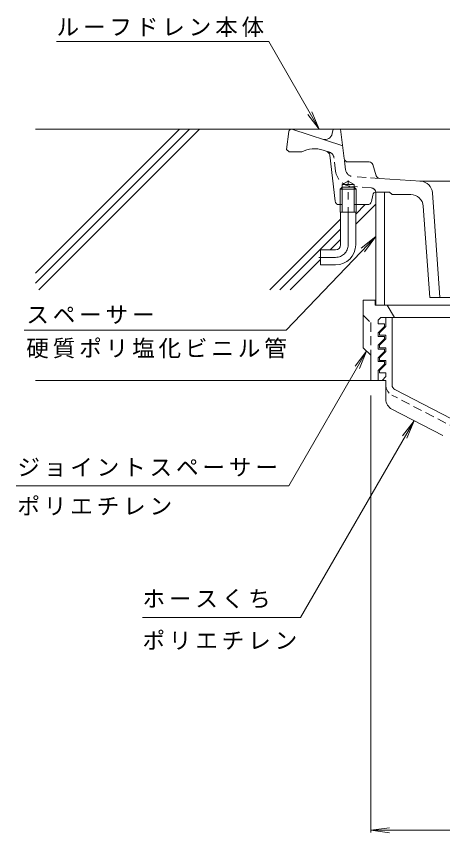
# Model space of a CAD drawing. Units: millimetres, scale not verified. Extents: x -397 to 456, y -402 to 353.
# Drawn here: x -397.3 to -227.5, y -96.6 to 228.5 of the extents above; entities that cross this region are included whole.
import ezdxf

# ---------------------------------------------------------------- set-up
doc = ezdxf.new("R2010")
doc.units = ezdxf.units.MM
doc.header["$LTSCALE"] = 3
doc.linetypes.add('CHAIN1', pattern=[8, 5, -1, 1, -1])
doc.linetypes.add('DASHED1', pattern=[1.8, 1.2, -0.6])
for name, color, linetype, lineweight in [('0-0_通り芯', 3, 'Continuous', 9), ('0-1_躯体', 6, 'Continuous', 9), ('0-2_仕上', 2, 'Continuous', 9), ('0-3_建具', 4, 'Continuous', 9), ('0-5_寸法', 7, 'Continuous', 9), ('0-8', 7, 'Continuous', 9), ('3-4', 7, 'Continuous', 9), ('3-5', 7, 'Continuous', 9)]:
    doc.layers.add(name, color=color, linetype=linetype, lineweight=lineweight)
doc.styles.add('ＭＳ ゴシック', font='')
doc.styles.get('ＭＳ ゴシック').set_extended_font_data('MS Gothic')

msp = doc.modelspace()

# ---------------------------------------------------------------- linework, layer by layer
at = {"layer": '0-0_通り芯'}
for p, q in [((-288.783, 182.65), (-289.674, 175.526)), ((-106.557, 183.526), (-287.791, 183.526)), ((-267.364, 176.926), (-287.674, 183.526)), ((-271.516, 181.802), (-271.174, 183.526)), ((-266.74, 171.843), (-268.174, 183.526)), ((-288.674, 174.526), (-289.674, 175.526)), ((-288.674, 174.526), (-283.674, 174.526)), ((-273.89, 174.841), (-275.154, 175.252)), ((-270.332, 154.848), (-272.522, 173.176)), ((-256.781, 170.526), (-265.251, 170.526)), ((-255.348, 169.468), (-253.977, 165.027)), ((-267.534, 161.526), (-265.174, 162.888)), ((-262.814, 161.526), (-265.174, 162.888)), ((-236.279, 162.828), (-252.648, 163.973)), ((-157.72, 162.84), (-236.628, 162.84)), ((-267.534, 160.526), (-268.349, 159.726)), ((-261.999, 159.726), (-268.349, 159.726)), ((-268.349, 150.526), (-268.349, 159.726)), ((-267.534, 150.526), (-267.534, 161.526)), ((-262.814, 161.526), (-267.534, 161.526)), ((-262.814, 160.526), (-267.534, 160.526)), ((-262.814, 150.526), (-262.814, 161.526)), ((-261.999, 159.726), (-262.814, 160.526)), ((-261.999, 150.526), (-261.999, 159.726)), ((-255.415, 157.32), (-255.933, 154.731)), ((-253.944, 158.526), (-248.674, 158.526)), ((-247.674, 157.526), (-248.674, 158.526)), ((-240.258, 157.526), (-247.674, 157.526)), ((-231.64, 158.197), (-228.664, 116.526)), ((-268.843, 153.526), (-267.534, 153.526)), ((-262.814, 153.526), (-257.404, 153.526)), ((-235.271, 152.882), (-232.674, 116.526)), ((-261.999, 150.526), (-268.349, 150.526)), ((-268.174, 137.526), (-268.174, 150.526)), ((-262.174, 137.526), (-262.174, 150.526)), ((-276.174, 135.526), (-276.174, 129.526)), ((-270.174, 135.526), (-276.174, 135.526)), ((-270.174, 129.526), (-276.174, 129.526)), ((-232.674, 116.526), (-161.674, 116.526))]:
    msp.add_line(p, q, dxfattribs=at)
at = {"layer": '0-0_通り芯', "linetype": 'DASHED1'}
for p, q in [((-272.841, 174.5), (-273.89, 174.841)), ((-270.158, 166.866), (-270.79, 172.013)), ((-266.188, 167.353), (-266.74, 171.843)), ((-252.648, 163.973), (-263.42, 164.726)), ((-256.008, 160.198), (-263.699, 160.736))]:
    msp.add_line(p, q, dxfattribs=at)
at = {"layer": '0-0_通り芯', "linetype": 'CHAIN1'}
for p, q in [((-265.174, 137.526), (-265.174, 163.081)), ((-270.174, 132.526), (-276.891, 132.526))]:
    msp.add_line(p, q, dxfattribs=at)
at = {"layer": '0-0_通り芯'}
for centre, radius, start, end in [((-287.791, 182.526), 1, 90, 172.87494), ((-274.459, 182.386), 3, 252.00015, 348.7693), ((-278.553, 164.79), 11, 71.99998, 117.74339), ((-274.508, 172.939), 2, 6.8147, 71.99948), ((-265.251, 172.026), 1.5, 186.99963, 270), ((-256.781, 169.026), 1.5, 17.14995, 90), ((-252.544, 165.469), 1.5, 197.15036, 266.00014), ((-236.628, 157.84), 5, 4.08522, 86.00002), ((-253.944, 157.026), 1.5, 90, 168.68979), ((-240.258, 152.526), 5, 4.08568, 90), ((-268.843, 155.026), 1.5, 186.81395, 270), ((-257.404, 155.026), 1.5, 270, 348.68979), ((-270.174, 137.526), 2, 270, 0), ((-270.174, 137.526), 8, 270, 0)]:
    msp.add_arc(centre, radius, start, end, dxfattribs=at)
at = {"layer": '0-0_通り芯', "linetype": 'DASHED1'}
for centre, radius, start, end in [((-273.768, 171.647), 3, 7.00043, 72.00015), ((-263.21, 167.719), 7, 186.99973, 266.00018), ((-263.211, 167.719), 3, 186.99973, 266.00018), ((-256.148, 158.203), 2, 8.78, 85.99968)]:
    msp.add_arc(centre, radius, start, end, dxfattribs=at)
at = {"layer": '0-0_通り芯', "linetype": 'CHAIN1'}
msp.add_arc((-270.174, 137.526), 5, 270, 0, dxfattribs=at)
at = {"layer": '0-1_躯体'}
for p, q in [((-259.174, 115.526), (-259.174, 96.526)), ((-254.174, 115.526), (-259.174, 115.526)), ((-254.424, 115.526), (-254.424, 113.526)), ((-139.924, 113.526), (-254.424, 113.526)), ((-249.674, 113.526), (-246.674, 108.526)), ((-253.174, 107.526), (-252.174, 108.526)), ((-253.174, 106.026), (-253.174, 107.526)), ((-143.674, 108.526), (-252.174, 108.526)), ((-253.174, 102.526), (-250.674, 105.026)), ((-253.174, 102.526), (-253.174, 101.026)), ((-253.174, 97.526), (-250.674, 100.026)), ((-253.174, 97.526), (-253.174, 96.026)), ((-259.174, 96.526), (-256.174, 93.526)), ((-253.174, 96.026), (-250.674, 96.026)), ((-253.174, 92.526), (-250.674, 95.026)), ((-250.674, 96.026), (-250.674, 95.026)), ((-256.174, 93.526), (-256.174, 83.526)), ((-253.174, 92.526), (-253.174, 91.026)), ((-253.174, 87.526), (-250.674, 90.026)), ((-253.174, 87.526), (-253.174, 83.526)), ((-251.515, 83.526), (-256.174, 83.526))]:
    msp.add_line(p, q, dxfattribs=at)
at = {"layer": '0-1_躯体', "linetype": 'DASHED1'}
for p, q in [((-259.174, 109.526), (-256.174, 106.526)), ((-256.174, 106.526), (-256.174, 93.526))]:
    msp.add_line(p, q, dxfattribs=at)
at = {"layer": '0-1_躯体'}
for points in [[(-253.174, 106.026), (-250.674, 106.026), (-250.674, 105.026)], [(-253.174, 101.026), (-250.674, 101.026), (-250.674, 100.026)], [(-253.174, 91.026), (-250.674, 91.026), (-250.674, 90.026)]]:
    msp.add_lwpolyline(points, dxfattribs=at)
at = {"layer": '0-2_仕上'}
for p, q in [((-250.174, 108.526), (-144.174, 108.526)), ((-250.174, 108.526), (-250.174, 105.026)), ((-247.674, 81.697), (-247.674, 108.526)), ((-250.174, 105.026), (-252.674, 102.526)), ((-252.674, 102.526), (-252.674, 101.526)), ((-250.174, 101.526), (-252.674, 101.526)), ((-250.174, 101.526), (-250.174, 100.026)), ((-250.174, 100.026), (-252.674, 97.526)), ((-252.674, 97.526), (-252.674, 96.526)), ((-250.174, 96.526), (-252.674, 96.526)), ((-250.174, 95.026), (-252.674, 92.526)), ((-250.174, 96.526), (-250.174, 95.026)), ((-252.674, 92.526), (-252.674, 91.526)), ((-250.174, 91.526), (-252.674, 91.526)), ((-250.174, 91.526), (-250.174, 90.026)), ((-250.174, 90.026), (-252.674, 87.526)), ((-252.674, 87.526), (-252.674, 86.526)), ((-250.174, 86.526), (-252.674, 86.526)), ((-250.174, 85.026), (-251.674, 83.526)), ((-250.174, 85.026), (-250.174, 86.526)), ((-251.674, 83.526), (-250.174, 83.526)), ((-250.174, 83.526), (-250.174, 76.061)), ((-246.597, 79.923), (-215.597, 63.798)), ((-227.539, 61.556), (-247.751, 72.069))]:
    msp.add_line(p, q, dxfattribs=at)
at = {"layer": '0-2_仕上', "linetype": 'DASHED1'}
msp.add_line((-216.751, 61.58), (-247.751, 77.705), dxfattribs=at)
msp.add_arc((-245.674, 81.697), 4.5, 180, 242.51796, dxfattribs=at)
at = {"layer": '0-2_仕上'}
for centre, radius in [((-245.674, 81.697), 2), ((-245.674, 76.061), 4.5)]:
    msp.add_arc(centre, radius, 180, 242.51796, dxfattribs=at)
at = {"layer": '0-3_建具'}
for p, q in [((-254.174, 158.526), (-254.174, 113.526)), ((-250.674, 158.526), (-250.674, 113.526))]:
    msp.add_line(p, q, dxfattribs=at)
at = {"layer": '0-5_寸法'}
for p, q in [((-289.888, 103.571), (-254.174, 140.825)), ((-254.174, 140.825), (-260.026, 136.135)), ((-254.174, 140.825), (-258.613, 134.78))]:
    msp.add_line(p, q, dxfattribs=at)
at = {"layer": '0-8'}
for p, q in [((-287.791, 183.526), (-389.674, 183.526)), ((-332.343, 183.526), (-389.674, 126.194)), ((-328.343, 183.526), (-389.674, 122.194)), ((-324.343, 183.526), (-388.333, 119.535)), ((-254.174, 153.694), (-262.174, 145.695)), ((-258.343, 153.526), (-262.174, 149.695)), ((-268.174, 147.694), (-296.333, 119.535)), ((-268.174, 143.694), (-292.333, 119.535)), ((-268.174, 139.695), (-272.343, 135.526)), ((-276.174, 131.695), (-288.333, 119.535)), ((-256.174, 83.526), (-389.674, 83.526))]:
    msp.add_line(p, q, dxfattribs=at)
at = {"layer": '3-4'}
for p, q in [((-256.174, -96.474), (-256.174, 77.526)), ((-256.174, -95.574), (-248.738, -94.595)), ((-256.174, -95.574), (-248.738, -96.553)), ((-256.174, -95.574), (-138.174, -95.574))]:
    msp.add_line(p, q, dxfattribs=at)
at = {"layer": '3-5'}
for p, q in [((-381.34, 218.452), (-296.83, 218.452)), ((-276.72, 183.526), (-296.83, 218.452)), ((-276.72, 183.526), (-281.285, 189.476)), ((-276.72, 183.526), (-279.59, 190.455)), ((-289.888, 103.571), (-394.254, 103.571)), ((-257.852, 95.204), (-260.722, 88.275)), ((-238.922, 67.477), (-243.487, 61.527)), ((-397.335, 41.526), (-288.843, 41.526))]:
    msp.add_line(p, q, dxfattribs=at)
for points in [[(-288.843, 41.526), (-257.852, 95.204), (-262.418, 89.254)], [(-347.115, -10.882), (-284.162, -10.882), (-238.922, 67.477), (-241.792, 60.548)]]:
    msp.add_lwpolyline(points, dxfattribs=at)

# ---------------------------------------------------------------- texts
at = {"layer": '3-5', "char_height": 6.598, "attachment_point": 7, "style": 'ＭＳ ゴシック'}
for s, insert in [('\\T1.17;ルーフドレン本体', (-381.34, 220.236)), ('\\T1.17;スペーサー', (-393.365, 105.989)), ('\\T1.17;硬質ポリ塩化ビニル管', (-393.365, 92.284)), ('\\T1.17;ジョイントスペーサー', (-396.919, 45.155)), ('\\T1.17;ポリエチレン', (-396.919, 29.802)), ('\\T1.17;ホースくち', (-347.115, -7.253)), ('\\T1.17;ポリエチレン', (-347.115, -23.707))]:
    msp.add_mtext(s, dxfattribs=dict(at, insert=insert))

doc.saveas('drawing.dxf')
